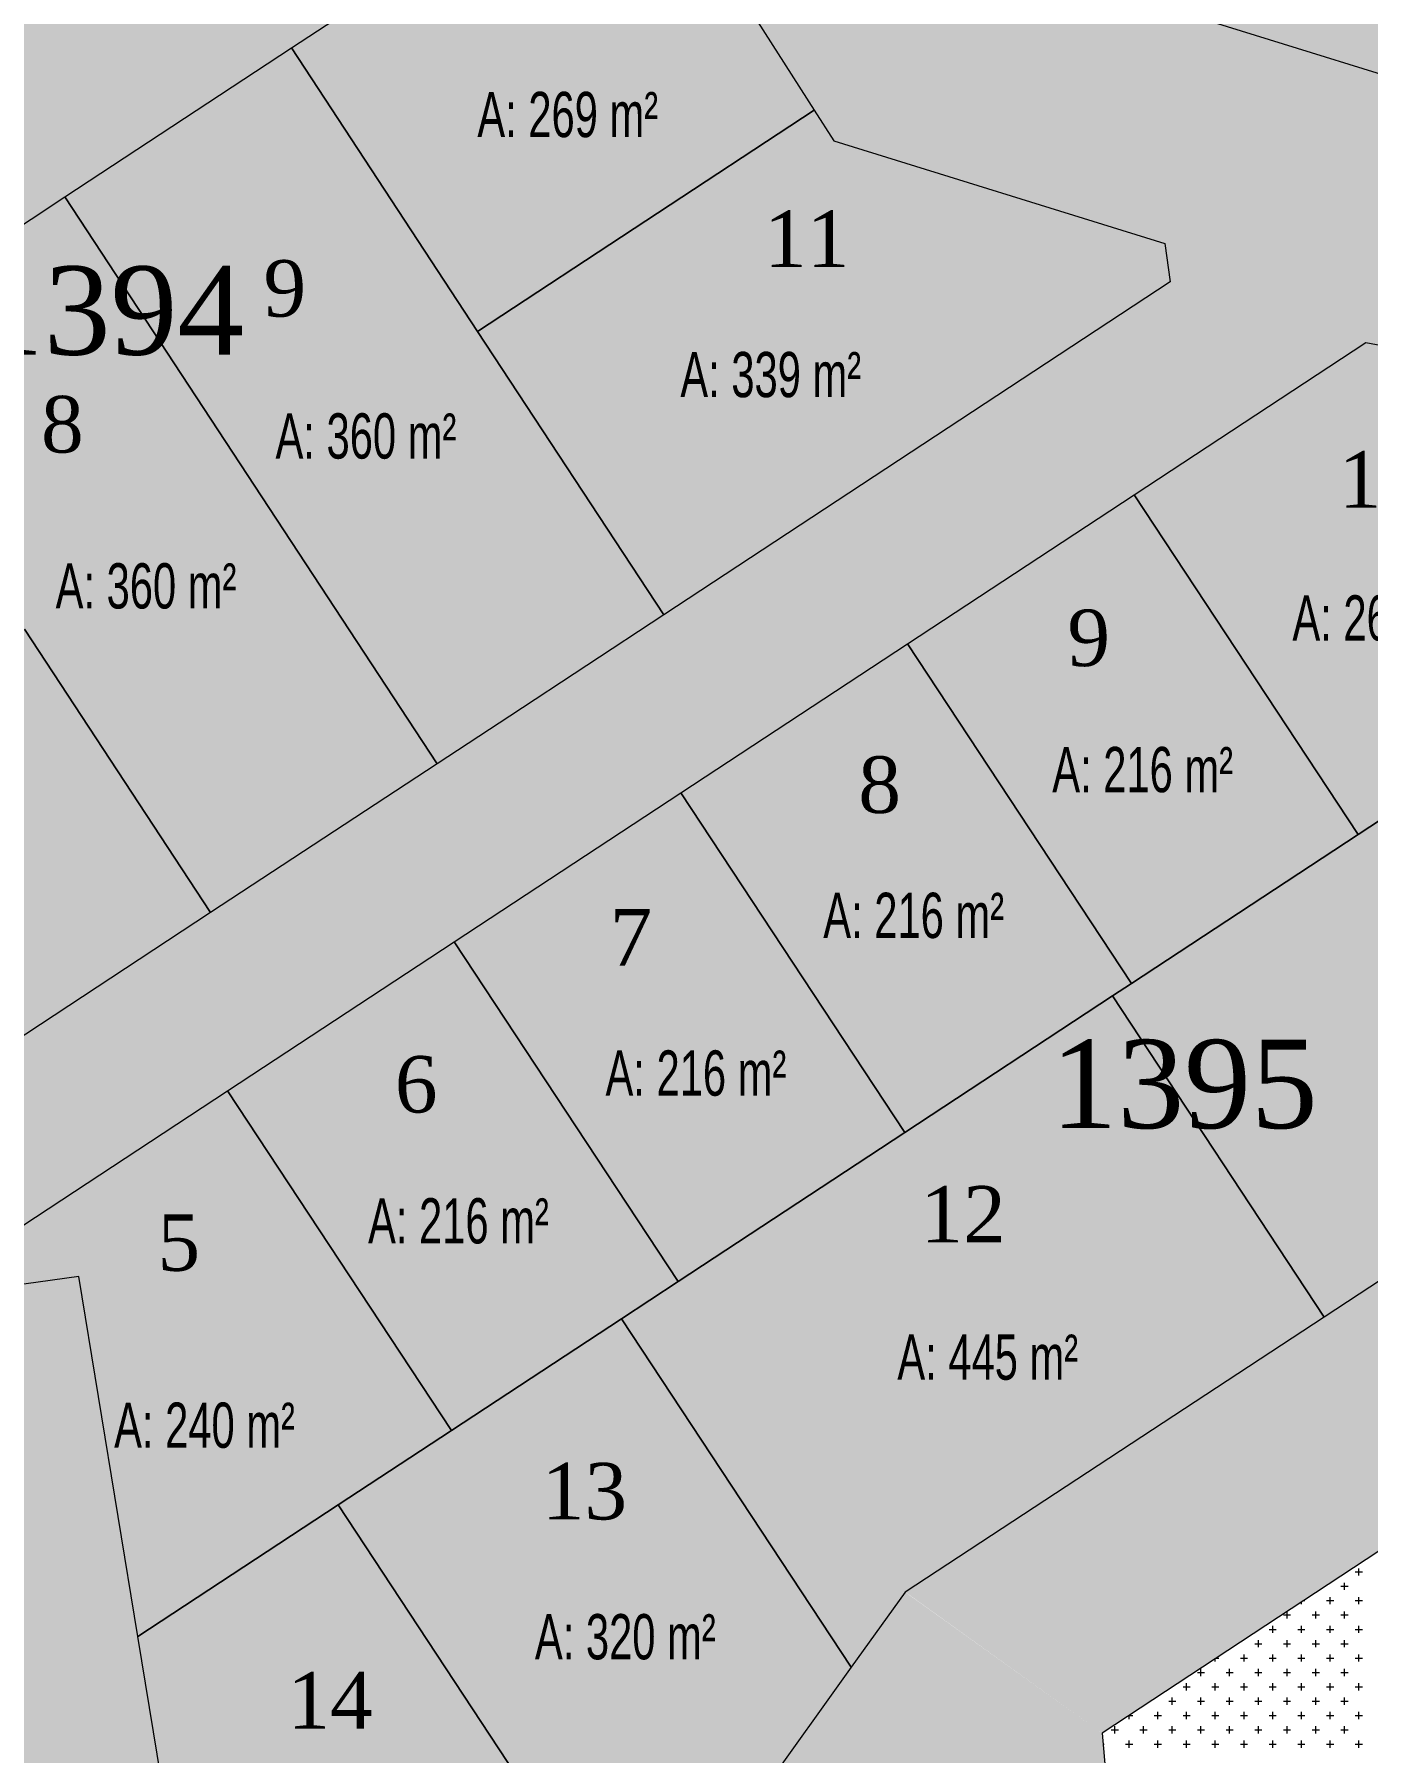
# Model space of a CAD drawing. Header units: metres. Extents: x 476631 to 477421, y 4483749 to 4484052.
# Drawn here: x 476683 to 476742, y 4483831.1 to 4483907.2 of the extents above; entities that cross this region are included whole.
import ezdxf

# ---------------------------------------------------------------- set-up
doc = ezdxf.new("R2010")
doc.units = ezdxf.units.M
for name, color, linetype, lineweight in [('M2', 1, 'Continuous', 25), ('PL_KÜLTÜREL_TESİS', 151, 'Continuous', 0), ('serbest', 10, 'Continuous', 0), ('TK_PARSEL', 1, 'Continuous', 0), ('ZC_7', 18, 'Continuous', 0)]:
    doc.layers.add(name, color=color, linetype=linetype, lineweight=lineweight)
doc.styles.add('M2', font='', dxfattribs={"width": 0.9, "height": 12})
doc.styles.get("Standard").update_dxf_attribs({"font": 'TimesNewRoman.ttf'})
doc.styles.get('M2').set_extended_font_data('Swis721 LtCn BT')

msp = doc.modelspace()

# ---------------------------------------------------------------- hatches: boundary and pattern name
at = {"layer": 'M2', "true_color": 0x636466}
h = msp.add_hatch(color=251, dxfattribs=at)
h.dxf.hatch_style = 1
h.paths.add_polyline_path([(476826.943, 4483948.275), (476821.144, 4483944.341), (476815.345, 4483940.406), (476811.611, 4483940.096), (476791.883, 4483938.469), (476786.427, 4483938.018), (476782.372, 4483905.077), (476781.322, 4483904.72), (476745.753, 4483904.431), (476724.876, 4483910.91), (476711.153, 4483932.352), (476710.736, 4483954.862), (476701.228, 4483951.17), (476655.414, 4483928.887), (476648.948, 4483936.862), (476711.375, 4483967.226), (476769.727, 4483946.673), (476785.605, 4483947.984), (476797.892, 4483948.999), (476811.902, 4483950.154), (476820.854, 4483956.228), (476831.978, 4483964.725), (476841.526, 4483972.036, -0.000619), (476841.506, 4483972.021), (476851.118, 4483979.381), (476855.176, 4483982.488), (476865.312, 4483977.654)])
h = msp.add_hatch(color=251, dxfattribs=at)
h.dxf.hatch_style = 1
h.paths.add_polyline_path([(476711.153, 4483932.352), (476710.736, 4483954.862), (476701.228, 4483951.17), (476701.228, 4483951.17), (476701.247, 4483929.279), (476709.463, 4483916.445), (476718.424, 4483902.443), (476733.06, 4483897.901), (476733.298, 4483896.21), (476741.956, 4483893.523), (476744.796, 4483892.998), (476745.753, 4483904.431), (476724.876, 4483910.91)])
h = msp.add_hatch(color=251, dxfattribs=at)
h.dxf.hatch_style = 1
h.paths.add_polyline_path([(476691.591, 4483860.425), (476701.619, 4483867.015), (476741.956, 4483893.523), (476733.298, 4483896.21), (476674.846, 4483857.797), (476665.113, 4483856.436), (476658.171, 4483855.464), (476649.205, 4483854.21), (476631.74, 4483854.077), (476630.704, 4483847.069), (476649.719, 4483847.214), (476677.493, 4483851.16)])
at = {"layer": 'M2'}
h = msp.add_hatch(color=3, dxfattribs=at)
h.dxf.hatch_style = 1
h.paths.add_polyline_path([(476754.153, 4483879.999), (476741.614, 4483871.759), (476731.585, 4483865.169), (476730.75, 4483864.62), (476740.12, 4483850.41), (476751.414, 4483857.857), (476767.03, 4483859.173), (476767.855, 4483860.964)])
at = {"layer": 'M2', "true_color": 0x636466}
h = msp.add_hatch(color=251, dxfattribs=at)
h.dxf.hatch_style = 1
h.paths.add_polyline_path([(476754.783, 4483848.104), (476776.574, 4483850.058), (476767.03, 4483859.173), (476751.414, 4483857.857), (476740.12, 4483850.41), (476721.581, 4483838.252), (476730.286, 4483832.005)])
h = msp.add_hatch(color=251, dxfattribs=at)
h.dxf.hatch_style = 1
h.paths.add_polyline_path([(476726.272, 4483824.301), (476721.573, 4483838.246), (476702.703, 4483811.952), (476706.411, 4483799.967), (476723.261, 4483823.447)])
h = msp.add_hatch(color=251, dxfattribs=at)
h.dxf.hatch_style = 1
h.paths.add_polyline_path([(476762.108, 4483816.903), (476730.459, 4483830.136), (476730.286, 4483832.005), (476721.573, 4483838.246), (476726.272, 4483824.301), (476744.832, 4483816.541), (476757.288, 4483811.333), (476773.205, 4483805.753), (476786.012, 4483808.806), (476773.744, 4483812.878)])
at = {"layer": 'serbest'}
h = msp.add_hatch(color=4, dxfattribs=at)
h.dxf.hatch_style = 1
h.paths.add_polyline_path([(476709.816, 4483915.893), (476709.463, 4483916.445), (476694.417, 4483906.556), (476702.655, 4483894.02), (476717.55, 4483903.809)])
h = msp.add_hatch(color=4, dxfattribs=at)
h.dxf.hatch_style = 1
h.paths.add_polyline_path([(476702.655, 4483894.02), (476694.417, 4483906.556), (476684.388, 4483899.966), (476700.864, 4483874.895), (476704.073, 4483877.004), (476710.892, 4483881.485)])
h = msp.add_hatch(color=4, dxfattribs=at)
h.dxf.hatch_style = 1
h.paths.add_polyline_path([(476733.298, 4483896.21), (476733.06, 4483897.901), (476718.424, 4483902.443), (476717.55, 4483903.809), (476702.655, 4483894.02), (476710.892, 4483881.485)])
h = msp.add_hatch(color=4, dxfattribs=at)
h.dxf.hatch_style = 1
h.paths.add_polyline_path([(476684.388, 4483899.966), (476674.36, 4483893.376), (476682.598, 4483880.84), (476690.835, 4483868.305), (476700.864, 4483874.895)])
h = msp.add_hatch(color=14, dxfattribs=at)
h.dxf.hatch_style = 1
h.paths.add_polyline_path([(476744.796, 4483892.998), (476741.956, 4483893.523), (476731.704, 4483886.786), (476741.614, 4483871.759), (476754.153, 4483879.999)])
h = msp.add_hatch(color=14, dxfattribs=at)
h.dxf.hatch_style = 1
h.paths.add_polyline_path([(476731.704, 4483886.786), (476721.676, 4483880.196), (476731.585, 4483865.169), (476741.614, 4483871.759)])
h = msp.add_hatch(color=4, dxfattribs=at)
h.dxf.hatch_style = 1
h.paths.add_polyline_path([(476682.598, 4483880.84), (476662.938, 4483867.92), (476665.113, 4483856.437), (476674.848, 4483857.799), (476690.835, 4483868.305)])
h = msp.add_hatch(color=14, dxfattribs=at)
h.dxf.hatch_style = 1
h.paths.add_polyline_path([(476721.676, 4483880.196), (476711.648, 4483873.605), (476721.557, 4483858.579), (476730.75, 4483864.62), (476731.585, 4483865.169)])
h = msp.add_hatch(color=4, dxfattribs=at)
h.dxf.hatch_style = 1
h.paths.add_polyline_path([(476754.153, 4483879.999), (476741.614, 4483871.759), (476731.585, 4483865.169), (476730.75, 4483864.62), (476740.12, 4483850.41), (476751.414, 4483857.857), (476767.03, 4483859.173), (476767.855, 4483860.964)])
h = msp.add_hatch(color=14, dxfattribs=at)
h.dxf.hatch_style = 1
h.paths.add_polyline_path([(476711.648, 4483873.605), (476701.619, 4483867.015), (476711.529, 4483851.989), (476721.557, 4483858.579)])
h = msp.add_hatch(color=14, dxfattribs=at)
h.dxf.hatch_style = 1
h.paths.add_polyline_path([(476701.619, 4483867.015), (476691.591, 4483860.425), (476701.5, 4483845.398), (476709.022, 4483850.341), (476711.529, 4483851.989)])
h = msp.add_hatch(color=4, dxfattribs=at)
h.dxf.hatch_style = 1
h.paths.add_polyline_path([(476740.12, 4483850.41), (476730.75, 4483864.62), (476721.557, 4483858.579), (476711.529, 4483851.989), (476709.022, 4483850.341), (476719.188, 4483834.924), (476721.573, 4483838.246)])
h = msp.add_hatch(color=14, dxfattribs=at)
h.dxf.hatch_style = 1
h.paths.add_polyline_path([(476691.591, 4483860.425), (476677.493, 4483851.16), (476685.011, 4483852.208), (476687.623, 4483836.279), (476696.486, 4483842.103), (476701.5, 4483845.398)])
h = msp.add_hatch(color=14, dxfattribs=at)
h.dxf.hatch_style = 1
h.paths.add_polyline_path([(476719.188, 4483834.924), (476709.022, 4483850.341), (476701.5, 4483845.398), (476696.486, 4483842.103), (476709.825, 4483821.876)])
h = msp.add_hatch(color=14, dxfattribs=at)
h.dxf.hatch_style = 1
h.paths.add_polyline_path([(476696.486, 4483842.103), (476687.623, 4483836.279), (476688.651, 4483830.008), (476693.17, 4483810.986), (476702.703, 4483811.952), (476709.825, 4483821.876)])
at = {"layer": 'TK_PARSEL', "true_color": 0x136734}
h = msp.add_hatch(color=116, dxfattribs=at)
h.dxf.hatch_style = 1
h.paths.add_polyline_path([(476786.427, 4483938.018), (476768.42, 4483936.531), (476712.586, 4483956.197), (476710.736, 4483954.862), (476711.153, 4483932.352), (476724.876, 4483910.91), (476745.753, 4483904.431), (476767.613, 4483904.609), (476781.322, 4483904.72), (476782.372, 4483905.077)])
h = msp.add_hatch(color=116, dxfattribs=at)
h.dxf.hatch_style = 1
h.paths.add_polyline_path([(476701.207, 4483929.342), (476701.228, 4483951.17), (476655.414, 4483928.887), (476653.796, 4483905.46), (476658.642, 4483890.63), (476659.918, 4483883.886), (476709.463, 4483916.445)])
h = msp.add_hatch(color=116, dxfattribs=at)
h.dxf.hatch_style = 1
h.paths.add_polyline_path([(476688.651, 4483830.008), (476687.623, 4483836.279), (476685.011, 4483852.208), (476677.493, 4483851.16), (476649.719, 4483847.214), (476630.704, 4483847.069), (476666.735, 4483808.547), (476693.17, 4483810.985)])

# ---------------------------------------------------------------- linework, layer by layer
at = {"layer": 'PL_KÜLTÜREL_TESİS'}
for p, q in [((476742.534, 4483840.055), (476730.286, 4483832.005)), ((476730.286, 4483832.005), (476730.459, 4483830.136))]:
    msp.add_line(p, q, dxfattribs=at)
at = {"layer": 'PL_KÜLTÜREL_TESİS', "linetype": 'Continuous'}
for p, q in [((476741.014, 4483838.346), (476741.014, 4483838.664)), ((476741.49, 4483839.14), (476741.807, 4483839.14)), ((476741.649, 4483838.981), (476741.649, 4483839.299)), ((476740.379, 4483837.711), (476740.379, 4483838.029)), ((476740.855, 4483838.505), (476741.172, 4483838.505)), ((476741.649, 4483837.711), (476741.649, 4483838.029)), ((476738.315, 4483837.235), (476738.632, 4483837.235)), ((476738.474, 4483837.076), (476738.474, 4483837.386)), ((476739.109, 4483837.711), (476739.109, 4483837.804)), ((476739.21, 4483837.87), (476739.267, 4483837.87)), ((476739.585, 4483837.235), (476739.903, 4483837.235)), ((476739.744, 4483837.076), (476739.744, 4483837.394)), ((476740.22, 4483837.87), (476740.537, 4483837.87)), ((476740.855, 4483837.235), (476741.172, 4483837.235)), ((476741.014, 4483837.076), (476741.014, 4483837.394)), ((476741.49, 4483837.87), (476741.807, 4483837.87)), ((476737.68, 4483836.6), (476737.997, 4483836.6)), ((476737.839, 4483836.441), (476737.839, 4483836.759)), ((476738.95, 4483836.6), (476739.267, 4483836.6)), ((476739.109, 4483836.441), (476739.109, 4483836.759)), ((476740.22, 4483836.6), (476740.537, 4483836.6)), ((476740.379, 4483836.441), (476740.379, 4483836.759)), ((476741.49, 4483836.6), (476741.807, 4483836.6)), ((476741.649, 4483836.441), (476741.649, 4483836.759)), ((476737.045, 4483835.965), (476737.362, 4483835.965)), ((476737.204, 4483835.806), (476737.204, 4483836.124)), ((476738.315, 4483835.965), (476738.632, 4483835.965)), ((476738.474, 4483835.806), (476738.474, 4483836.124)), ((476739.585, 4483835.965), (476739.903, 4483835.965)), ((476739.744, 4483835.806), (476739.744, 4483836.124)), ((476740.855, 4483835.965), (476741.172, 4483835.965)), ((476741.014, 4483835.806), (476741.014, 4483836.124)), ((476734.664, 4483834.536), (476734.664, 4483834.854)), ((476735.299, 4483835.171), (476735.299, 4483835.3)), ((476735.344, 4483835.33), (476735.458, 4483835.33)), ((476735.934, 4483834.536), (476735.934, 4483834.854)), ((476736.41, 4483835.33), (476736.728, 4483835.33)), ((476736.569, 4483835.171), (476736.569, 4483835.489)), ((476737.204, 4483834.536), (476737.204, 4483834.854)), ((476737.68, 4483835.33), (476737.997, 4483835.33)), ((476737.839, 4483835.171), (476737.839, 4483835.489)), ((476738.474, 4483834.536), (476738.474, 4483834.854)), ((476738.95, 4483835.33), (476739.267, 4483835.33)), ((476739.109, 4483835.171), (476739.109, 4483835.489)), ((476739.744, 4483834.536), (476739.744, 4483834.854)), ((476740.22, 4483835.33), (476740.537, 4483835.33)), ((476740.379, 4483835.171), (476740.379, 4483835.489)), ((476741.014, 4483834.536), (476741.014, 4483834.854)), ((476741.49, 4483835.33), (476741.807, 4483835.33)), ((476741.649, 4483835.171), (476741.649, 4483835.489)), ((476734.029, 4483833.901), (476734.029, 4483834.219)), ((476734.505, 4483834.695), (476734.822, 4483834.695)), ((476735.299, 4483833.901), (476735.299, 4483834.219)), ((476735.775, 4483834.695), (476736.092, 4483834.695)), ((476736.569, 4483833.901), (476736.569, 4483834.219)), ((476737.045, 4483834.695), (476737.362, 4483834.695)), ((476737.839, 4483833.901), (476737.839, 4483834.219)), ((476738.315, 4483834.695), (476738.632, 4483834.695)), ((476739.109, 4483833.901), (476739.109, 4483834.219)), ((476739.585, 4483834.695), (476739.903, 4483834.695)), ((476740.379, 4483833.901), (476740.379, 4483834.219)), ((476740.855, 4483834.695), (476741.172, 4483834.695)), ((476741.649, 4483833.901), (476741.649, 4483834.219)), ((476733.235, 4483833.425), (476733.552, 4483833.425)), ((476733.394, 4483833.266), (476733.394, 4483833.584)), ((476733.87, 4483834.06), (476734.188, 4483834.06)), ((476734.505, 4483833.425), (476734.822, 4483833.425)), ((476734.664, 4483833.266), (476734.664, 4483833.584)), ((476735.14, 4483834.06), (476735.458, 4483834.06)), ((476735.775, 4483833.425), (476736.092, 4483833.425)), ((476735.934, 4483833.266), (476735.934, 4483833.584)), ((476736.41, 4483834.06), (476736.728, 4483834.06)), ((476737.045, 4483833.425), (476737.362, 4483833.425)), ((476737.204, 4483833.266), (476737.204, 4483833.584)), ((476737.68, 4483834.06), (476737.997, 4483834.06)), ((476738.315, 4483833.425), (476738.632, 4483833.425)), ((476738.474, 4483833.266), (476738.474, 4483833.584)), ((476738.95, 4483834.06), (476739.267, 4483834.06)), ((476739.585, 4483833.425), (476739.903, 4483833.425)), ((476739.744, 4483833.266), (476739.744, 4483833.584)), ((476740.22, 4483834.06), (476740.537, 4483834.06)), ((476740.855, 4483833.425), (476741.172, 4483833.425)), ((476741.014, 4483833.266), (476741.014, 4483833.584)), ((476741.49, 4483834.06), (476741.807, 4483834.06)), ((476731.479, 4483832.79), (476731.648, 4483832.79)), ((476731.489, 4483832.631), (476731.489, 4483832.796)), ((476732.6, 4483832.79), (476732.918, 4483832.79)), ((476732.759, 4483832.631), (476732.759, 4483832.949)), ((476733.87, 4483832.79), (476734.188, 4483832.79)), ((476734.029, 4483832.631), (476734.029, 4483832.949)), ((476735.14, 4483832.79), (476735.458, 4483832.79)), ((476735.299, 4483832.631), (476735.299, 4483832.949)), ((476736.41, 4483832.79), (476736.728, 4483832.79)), ((476736.569, 4483832.631), (476736.569, 4483832.949)), ((476737.68, 4483832.79), (476737.997, 4483832.79)), ((476737.839, 4483832.631), (476737.839, 4483832.949)), ((476738.95, 4483832.79), (476739.267, 4483832.79)), ((476739.109, 4483832.631), (476739.109, 4483832.949)), ((476740.22, 4483832.79), (476740.537, 4483832.79)), ((476740.379, 4483832.631), (476740.379, 4483832.949)), ((476741.49, 4483832.79), (476741.807, 4483832.79)), ((476741.649, 4483832.631), (476741.649, 4483832.949)), ((476730.695, 4483832.155), (476731.013, 4483832.155)), ((476730.854, 4483831.996), (476730.854, 4483832.314)), ((476731.965, 4483832.155), (476732.283, 4483832.155)), ((476732.124, 4483831.996), (476732.124, 4483832.314)), ((476733.235, 4483832.155), (476733.552, 4483832.155)), ((476733.394, 4483831.996), (476733.394, 4483832.314)), ((476734.505, 4483832.155), (476734.822, 4483832.155)), ((476734.664, 4483831.996), (476734.664, 4483832.314)), ((476735.775, 4483832.155), (476736.092, 4483832.155)), ((476735.934, 4483831.996), (476735.934, 4483832.314)), ((476737.045, 4483832.155), (476737.362, 4483832.155)), ((476737.204, 4483831.996), (476737.204, 4483832.314)), ((476738.315, 4483832.155), (476738.632, 4483832.155)), ((476738.474, 4483831.996), (476738.474, 4483832.314)), ((476739.585, 4483832.155), (476739.903, 4483832.155)), ((476739.744, 4483831.996), (476739.744, 4483832.314)), ((476740.855, 4483832.155), (476741.172, 4483832.155)), ((476741.014, 4483831.996), (476741.014, 4483832.314)), ((476730.331, 4483831.52), (476730.378, 4483831.52)), ((476731.33, 4483831.52), (476731.648, 4483831.52)), ((476731.489, 4483831.361), (476731.489, 4483831.679)), ((476732.6, 4483831.52), (476732.918, 4483831.52)), ((476732.759, 4483831.361), (476732.759, 4483831.679)), ((476733.87, 4483831.52), (476734.188, 4483831.52)), ((476734.029, 4483831.361), (476734.029, 4483831.679)), ((476735.14, 4483831.52), (476735.458, 4483831.52)), ((476735.299, 4483831.361), (476735.299, 4483831.679)), ((476736.41, 4483831.52), (476736.728, 4483831.52)), ((476736.569, 4483831.361), (476736.569, 4483831.679)), ((476737.68, 4483831.52), (476737.997, 4483831.52)), ((476737.839, 4483831.361), (476737.839, 4483831.679)), ((476738.95, 4483831.52), (476739.267, 4483831.52)), ((476739.109, 4483831.361), (476739.109, 4483831.679)), ((476740.22, 4483831.52), (476740.537, 4483831.52)), ((476740.379, 4483831.361), (476740.379, 4483831.679)), ((476741.49, 4483831.52), (476741.807, 4483831.52)), ((476741.649, 4483831.361), (476741.649, 4483831.679))]:
    msp.add_line(p, q, dxfattribs=at)
at = {"layer": 'TK_PARSEL'}
for p, q in [((476694.417, 4483906.556), (476709.463, 4483916.445)), ((476709.816, 4483915.893), (476717.55, 4483903.809)), ((476684.388, 4483899.966), (476694.417, 4483906.556)), ((476694.417, 4483906.556), (476702.655, 4483894.02)), ((476702.655, 4483894.02), (476694.417, 4483906.556)), ((476694.417, 4483906.556), (476694.417, 4483906.556)), ((476702.655, 4483894.02), (476717.55, 4483903.809)), ((476717.55, 4483903.809), (476718.424, 4483902.443)), ((476718.424, 4483902.443), (476733.06, 4483897.901)), ((476674.36, 4483893.376), (476684.388, 4483899.966)), ((476684.388, 4483899.966), (476700.864, 4483874.895)), ((476700.864, 4483874.895), (476684.388, 4483899.966)), ((476684.388, 4483899.966), (476684.388, 4483899.966)), ((476733.06, 4483897.901), (476733.298, 4483896.21)), ((476733.298, 4483896.21), (476710.892, 4483881.485)), ((476702.655, 4483894.02), (476710.892, 4483881.485)), ((476710.892, 4483881.485), (476702.655, 4483894.02)), ((476702.655, 4483894.02), (476702.655, 4483894.02)), ((476731.704, 4483886.786), (476741.956, 4483893.523)), ((476741.956, 4483893.523), (476744.796, 4483892.998)), ((476721.676, 4483880.196), (476731.704, 4483886.786)), ((476731.704, 4483886.786), (476741.614, 4483871.759)), ((476741.614, 4483871.759), (476731.704, 4483886.786)), ((476731.704, 4483886.786), (476731.704, 4483886.786)), ((476710.892, 4483881.485), (476704.073, 4483877.004)), ((476690.835, 4483868.305), (476682.598, 4483880.84)), ((476682.598, 4483880.84), (476690.835, 4483868.305)), ((476711.648, 4483873.605), (476721.676, 4483880.196)), ((476721.676, 4483880.196), (476731.585, 4483865.169)), ((476731.585, 4483865.169), (476721.676, 4483880.196)), ((476721.676, 4483880.196), (476721.676, 4483880.196)), ((476754.153, 4483879.999), (476741.614, 4483871.759)), ((476741.614, 4483871.759), (476754.153, 4483879.999)), ((476704.073, 4483877.004), (476700.864, 4483874.895)), ((476700.864, 4483874.895), (476690.835, 4483868.305)), ((476701.619, 4483867.015), (476711.648, 4483873.605)), ((476711.648, 4483873.605), (476721.557, 4483858.579)), ((476721.557, 4483858.579), (476711.648, 4483873.605)), ((476711.648, 4483873.605), (476711.648, 4483873.605)), ((476741.614, 4483871.759), (476731.585, 4483865.169)), ((476731.585, 4483865.169), (476741.614, 4483871.759)), ((476690.835, 4483868.305), (476674.848, 4483857.799)), ((476691.591, 4483860.425), (476701.619, 4483867.015)), ((476701.619, 4483867.015), (476711.529, 4483851.989)), ((476711.529, 4483851.989), (476701.619, 4483867.015)), ((476701.619, 4483867.015), (476701.619, 4483867.015)), ((476730.75, 4483864.62), (476721.557, 4483858.579)), ((476721.557, 4483858.579), (476730.75, 4483864.62)), ((476731.585, 4483865.169), (476730.75, 4483864.62)), ((476730.75, 4483864.62), (476731.585, 4483865.169)), ((476740.12, 4483850.41), (476730.75, 4483864.62)), ((476730.75, 4483864.62), (476730.75, 4483864.62)), ((476730.75, 4483864.62), (476740.12, 4483850.41)), ((476677.493, 4483851.16), (476691.591, 4483860.425)), ((476691.591, 4483860.425), (476701.5, 4483845.398)), ((476701.5, 4483845.398), (476691.591, 4483860.425)), ((476721.557, 4483858.579), (476711.529, 4483851.989)), ((476711.529, 4483851.989), (476721.557, 4483858.579)), ((476751.414, 4483857.857), (476740.12, 4483850.41)), ((476685.011, 4483852.208), (476677.493, 4483851.16)), ((476687.623, 4483836.279), (476685.011, 4483852.208)), ((476711.529, 4483851.989), (476709.022, 4483850.341)), ((476709.022, 4483850.341), (476711.529, 4483851.989)), ((476709.022, 4483850.341), (476701.5, 4483845.398)), ((476701.5, 4483845.398), (476709.022, 4483850.341)), ((476719.188, 4483834.924), (476709.022, 4483850.341)), ((476709.022, 4483850.341), (476709.022, 4483850.341)), ((476709.022, 4483850.341), (476719.188, 4483834.924)), ((476740.12, 4483850.41), (476721.573, 4483838.246)), ((476701.5, 4483845.398), (476696.486, 4483842.103)), ((476696.486, 4483842.103), (476701.5, 4483845.398)), ((476701.5, 4483845.398), (476701.5, 4483845.398)), ((476696.486, 4483842.103), (476687.623, 4483836.279)), ((476687.623, 4483836.279), (476696.486, 4483842.103)), ((476709.825, 4483821.876), (476696.486, 4483842.103)), ((476696.486, 4483842.103), (476696.486, 4483842.103)), ((476696.486, 4483842.103), (476709.825, 4483821.876)), ((476721.573, 4483838.246), (476719.188, 4483834.924)), ((476688.651, 4483830.008), (476687.623, 4483836.279)), ((476687.623, 4483836.279), (476687.623, 4483836.279)), ((476719.188, 4483834.924), (476709.825, 4483821.876))]:
    msp.add_line(p, q, dxfattribs=at)
at = {"layer": 'TK_PARSEL', "color": 4}
msp.add_line((476717.55, 4483903.809), (476702.655, 4483894.02), dxfattribs=at)
at = {"layer": 'ZC_7'}
msp.add_line((476724.876, 4483910.91), (476745.753, 4483904.431), dxfattribs=at)

# ---------------------------------------------------------------- texts
at = {"layer": 'M2', "color": 1, "style": 'M2', "width": 0.9}
for s, p in [('A: 269 m²', (476702.641, 4483902.614)), ('A: 339 m²', (476711.625, 4483891.109)), ('A: 360 m²', (476693.711, 4483888.393)), ('A: 360 m²', (476683.978, 4483881.761)), ('A: 445 m²', (476721.228, 4483847.644))]:
    msp.add_text(s, height=2, dxfattribs=at).set_placement(p)
at = {"layer": 'M2', "color": 14, "style": 'M2', "width": 0.9}
for s, p in [('A: 261 m²', (476738.711, 4483880.342)), ('A: 216 m²', (476728.083, 4483873.634)), ('A: 216 m²', (476717.951, 4483867.185)), ('A: 216 m²', (476708.314, 4483860.209)), ('A: 216 m²', (476697.805, 4483853.673)), ('A: 240 m²', (476686.568, 4483844.632)), ('A: 320 m²', (476705.189, 4483835.274))]:
    msp.add_text(s, height=2, dxfattribs=at).set_placement(p)
at = {"layer": 'serbest', "char_height": 2.5, "attachment_point": 1}
for s, insert in [('11', (476715.333, 4483899.361)), ('9', (476693.178, 4483897.174)), ('8', (476683.332, 4483891.159)), ('10', (476740.759, 4483888.716)), ('9', (476728.754, 4483881.716)), ('8', (476719.5, 4483875.216)), ('7', (476708.495, 4483868.465)), ('6', (476698.991, 4483861.965)), ('12', (476722.251, 4483856.214)), ('5', (476688.487, 4483854.964)), ('13', (476705.494, 4483843.964)), ('14', (476694.239, 4483834.713))]:
    msp.add_mtext_dynamic_manual_height_columns(s, width=11.84476, gutter_width=12.5, heights=[0], dxfattribs=dict(at, insert=insert))
at = {"layer": 'serbest', "color": 5, "char_height": 3.9129, "attachment_point": 1}
for s, insert in [('1394', (476680.499, 4483896.902)), ('1395', (476728.011, 4483862.685))]:
    msp.add_mtext_dynamic_manual_height_columns(s, width=31.40198, gutter_width=19.564, heights=[0], dxfattribs=dict(at, insert=insert))

doc.saveas('drawing.dxf')
